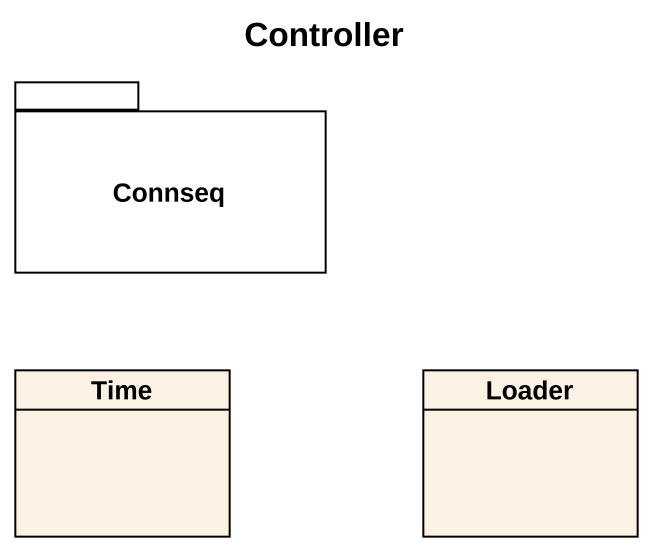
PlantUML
@startuml
title Controller
hide circle
hide empty members
package Connseq {
}
class Time
class Loader
@enduml
